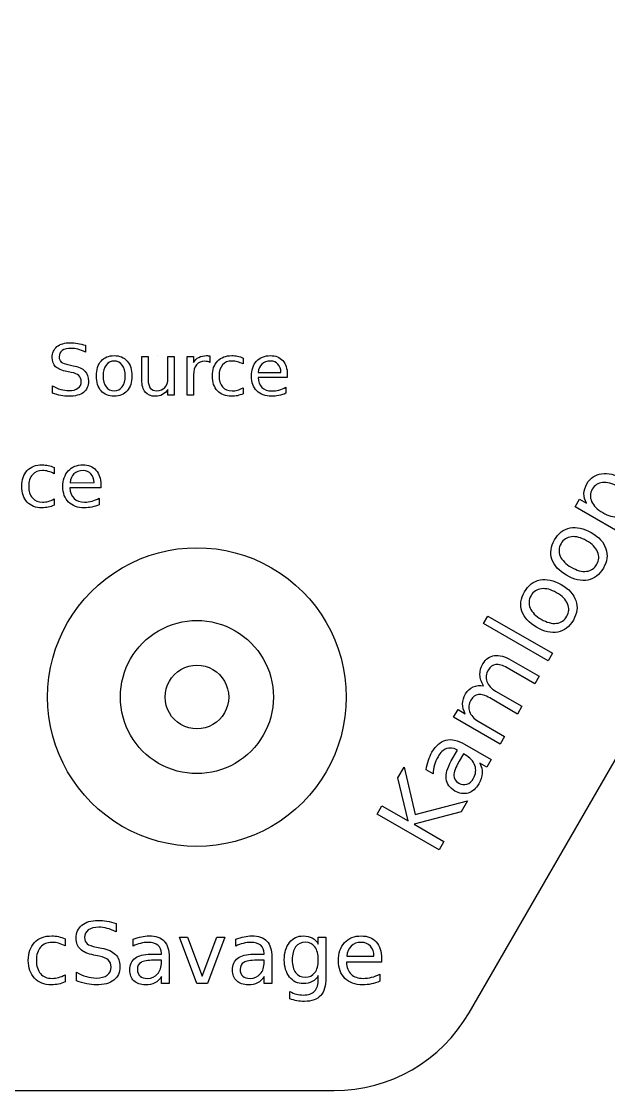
# Model space of a CAD drawing. Extents: x 0 to 264, y -3 to 282.
# Drawn here: x 55.05 to 70.13, y 134.18 to 161.64 of the extents above; entities that cross this region are included whole.
import ezdxf

# ---------------------------------------------------------------- set-up
doc = ezdxf.new("R2010")
doc.units = 0
doc.layers.add('Layer_1', color=7, linetype='CONTINUOUS')

msp = doc.modelspace()

# ---------------------------------------------------------------- linework, layer by layer
at = {"layer": 'Layer_1', "color": 7}
for p, q in [((66.550996, 136.183046), (86.241596, 170.288166)), ((58.743988, 144.289566), (58.743988, 144.289566)), ((23.705706, 134.183046), (63.086896, 134.183046))]:
    msp.add_line(p, q, dxfattribs=at)
at = {"layer": 'Layer_1', "color": 3}
for p, q in [((56.697975, 153.321475), (56.697984, 153.321454)), ((56.697984, 153.321454), (56.697984, 153.14641)), ((57.436368, 153.057555), (57.436368, 153.057555)), ((58.146318, 152.431128), (58.146318, 153.033564)), ((58.146318, 153.033564), (58.309812, 153.033564)), ((58.309812, 153.033564), (58.309812, 152.437348)), ((58.557717, 153.057555), (58.557717, 153.057555)), ((58.816292, 152.469332), (58.816292, 153.03356)), ((58.816292, 153.03356), (58.979785, 153.03356)), ((58.979785, 153.03356), (58.979785, 152.038385)), ((59.312095, 152.038449), (59.312095, 153.033624)), ((59.312095, 153.033624), (59.476477, 153.033624)), ((59.476477, 153.033624), (59.476477, 152.879016)), ((59.894103, 153.048719), (59.894984, 152.880733)), ((60.745326, 152.995363), (60.745326, 152.995357)), ((60.745326, 152.995357), (60.745326, 152.842526)), ((56.277698, 152.819415), (56.386097, 152.797206)), ((57.436366, 152.918944), (57.436368, 152.918942)), ((56.333673, 152.626624), (56.224384, 152.647955)), ((58.146321, 152.431129), (58.146318, 152.431128)), ((59.476477, 152.562693), (59.476477, 152.038449)), ((61.88267, 152.496876), (61.130956, 152.496876)), ((61.136289, 152.623942), (61.719176, 152.624827)), ((61.882664, 152.57684), (61.88267, 152.57685)), ((61.88267, 152.57685), (61.88267, 152.496876)), ((55.849417, 152.097045), (55.849417, 152.281864)), ((58.816292, 152.038385), (58.816292, 152.191216)), ((60.745326, 152.227653), (60.745326, 152.0766)), ((61.84446, 152.243633), (61.84446, 152.089026)), ((58.979785, 152.038385), (58.816292, 152.038385)), ((59.476477, 152.038449), (59.312095, 152.038449)), ((55.892351, 150.186719), (55.892351, 150.186713)), ((55.892351, 150.186713), (55.892351, 150.025303)), ((57.093538, 149.660254), (56.299628, 149.660254)), ((56.305251, 149.794445), (56.920867, 149.795384)), ((57.093538, 149.744713), (57.093538, 149.660254)), ((57.093538, 149.744707), (57.093538, 149.744713)), ((55.892351, 149.375916), (55.892351, 149.216383)), ((57.053186, 149.392799), (57.053186, 149.229514)), ((69.273396, 149.173462), (69.387264, 149.370687)), ((69.387264, 149.370687), (69.568496, 149.266053)), ((70.921548, 148.221901), (69.273396, 149.173462)), ((68.745435, 148.325493), (68.745435, 148.325493)), ((68.911747, 148.229473), (68.911747, 148.229473)), ((67.974832, 146.990768), (67.974832, 146.990768)), ((68.141144, 146.894748), (68.141144, 146.894748)), ((66.922076, 146.174296), (67.035328, 146.370453)), ((67.035328, 146.370453), (68.694146, 145.412734)), ((68.580894, 145.216577), (66.922076, 146.174296)), ((68.694146, 145.412734), (68.580894, 145.216577)), ((68.240524, 144.627037), (67.526251, 145.039423)), ((67.633724, 145.24034), (68.354392, 144.824262)), ((68.354392, 144.824262), (68.240524, 144.627037)), ((66.924269, 144.575312), (66.924274, 144.575334)), ((67.233322, 144.440962), (67.90815, 144.051349)), ((67.794282, 143.854124), (67.08001, 144.266509)), ((66.154032, 143.770564), (66.2679, 143.967789)), ((66.2679, 143.967789), (66.453397, 143.860693)), ((67.90815, 144.051349), (67.794282, 143.854124)), ((67.348037, 143.081205), (66.154032, 143.770564)), ((66.787077, 143.668043), (67.461905, 143.27843)), ((66.437242, 143.07688), (67.118466, 142.683576)), ((66.437279, 143.076859), (66.437242, 143.07688)), ((67.461905, 143.27843), (67.348037, 143.081205)), ((66.092725, 142.647518), (66.251523, 142.922562)), ((66.251523, 142.922562), (66.232301, 142.93366)), ((66.405045, 142.833926), (66.292379, 142.638855)), ((66.448736, 142.808702), (66.405045, 142.833926)), ((67.005214, 142.487419), (66.823983, 142.592053)), ((67.118466, 142.683576), (67.005214, 142.487419)), ((64.724202, 142.212355), (64.884233, 142.489535)), ((64.884233, 142.489535), (65.170136, 141.271186)), ((65.628276, 142.315817), (65.447045, 142.420451)), ((64.98451, 141.109703), (64.724202, 142.212355)), ((64.187486, 141.282734), (64.311817, 141.498083)), ((64.311817, 141.498083), (64.98451, 141.109703)), ((65.170136, 141.271186), (66.508505, 141.627093)), ((66.508505, 141.627093), (66.344783, 141.343518)), ((65.779139, 140.363793), (64.187486, 141.282734)), ((66.344783, 141.343518), (65.136958, 141.021687)), ((65.136958, 141.021687), (65.90347, 140.579142)), ((65.90347, 140.579142), (65.779139, 140.363793)), ((57.487762, 138.473192), (57.487762, 138.473167)), ((57.487762, 138.473167), (57.487762, 138.262637)), ((59.113229, 138.126914), (59.32162, 138.126914)), ((59.562077, 136.929985), (59.113229, 138.126914)), ((59.32162, 138.126914), (59.69566, 137.12235)), ((59.69566, 137.12235), (60.069701, 138.126914)), ((60.278092, 138.126914), (59.82925, 136.929985)), ((60.069701, 138.126914), (60.278092, 138.126914)), ((62.679428, 137.945195), (62.679428, 138.126871)), ((62.679428, 138.126871), (62.876064, 138.126871)), ((62.876064, 138.126871), (62.876064, 137.078535)), ((56.17862, 138.080985), (56.17862, 138.080961)), ((56.17862, 138.080961), (56.17862, 137.897146)), ((56.982277, 137.869333), (57.112655, 137.842611)), ((57.924855, 137.890772), (57.924855, 138.072448)), ((60.562364, 137.890772), (60.562364, 138.072448)), ((57.049602, 137.637463), (56.918151, 137.66313)), ((58.375836, 137.685568), (58.651559, 137.685568)), ((58.651559, 137.685568), (58.651559, 137.704787)), ((58.848195, 137.612942), (58.848195, 137.612874)), ((58.848195, 137.612874), (58.848195, 136.929985)), ((61.013345, 137.685568), (61.289068, 137.685568)), ((61.289068, 137.685568), (61.289068, 137.704787)), ((61.485704, 137.612942), (61.485704, 137.612874)), ((61.485704, 137.612874), (61.485704, 136.929985)), ((63.407198, 137.634264), (64.108259, 137.63533)), ((64.304895, 137.577609), (64.304895, 137.48143)), ((64.304895, 137.577609), (64.304895, 137.577609)), ((58.651559, 137.531711), (58.455989, 137.531655)), ((58.651559, 137.487878), (58.651559, 137.531711)), ((61.289068, 137.531711), (61.093498, 137.531655)), ((61.289068, 137.487878), (61.289068, 137.531711)), ((62.679428, 137.542344), (62.679428, 137.542344)), ((64.304895, 137.48143), (63.400787, 137.48143)), ((56.17862, 137.157602), (56.17862, 136.975926)), ((56.46717, 137.000509), (56.46717, 137.222794)), ((58.651559, 136.929985), (58.651559, 137.111661)), ((61.289068, 136.929985), (61.289068, 137.111661)), ((62.679428, 137.04327), (62.679428, 137.140515)), ((64.258941, 137.176841), (64.258941, 136.990893)), ((58.848195, 136.929985), (58.651559, 136.929985)), ((59.82925, 136.929985), (59.562077, 136.929985)), ((61.485704, 136.929985), (61.289068, 136.929985)), ((61.950585, 136.537779), (61.950585, 136.729077))]:
    msp.add_line(p, q, dxfattribs=at)
at = {"layer": 'Layer_1', "color": 5}
msp.add_line((57.595372, 144.289566), (57.595372, 144.289566), dxfattribs=at)
at = {"layer": 'Layer_1', "color": 6}
msp.add_line((63.395427, 144.289566), (63.395427, 144.289566), dxfattribs=at)
at = {"layer": 'Layer_1', "color": 3}
for points in [[(55.844078, 153.010483), (55.844078, 153.127772), (55.885248, 153.220181), (55.967588, 153.28771)], [(55.967588, 153.28771), (56.050519, 153.355239), (56.164549, 153.389003), (56.309679, 153.389003)], [(56.330125, 153.243254), (56.232385, 153.243254), (56.156858, 153.2243), (56.103544, 153.186391)], [(56.309679, 153.389003), (56.371877, 153.389003), (56.43526, 153.383376), (56.499828, 153.372121)], [(56.505169, 153.219265), (56.444751, 153.235258), (56.386403, 153.243254), (56.330125, 153.243254)], [(56.499828, 153.372121), (56.564399, 153.360866), (56.630448, 153.343984), (56.697975, 153.321475)], [(56.697984, 153.14641), (56.629862, 153.178988), (56.565591, 153.203273), (56.505169, 153.219265)], [(55.933828, 152.773241), (55.873995, 152.830108), (55.844078, 152.909189), (55.844078, 153.010483)], [(56.103544, 153.186391), (56.050822, 153.148482), (56.02446, 153.094577), (56.02446, 153.024676)], [(56.02446, 153.024676), (56.02446, 152.966029), (56.041936, 152.921601), (56.076886, 152.891393)], [(57.100495, 152.918942), (57.18165, 153.011351), (57.293608, 153.057555), (57.436368, 153.057555)], [(57.436368, 153.057555), (57.578535, 153.057555), (57.690196, 153.011351), (57.77135, 152.918942)], [(59.476477, 152.879016), (59.510835, 152.939435), (59.555558, 152.984158), (59.610647, 153.013187)], [(59.610647, 153.013187), (59.665734, 153.042807), (59.732672, 153.057617), (59.811459, 153.057617)], [(59.811459, 153.057617), (59.822714, 153.057617), (59.835155, 153.056736), (59.848783, 153.054972)], [(59.848783, 153.054972), (59.862411, 153.05377), (59.877517, 153.051685), (59.894103, 153.048719)], [(60.091355, 152.918063), (60.180801, 153.011064), (60.303125, 153.057565), (60.458325, 153.057565)], [(60.458325, 153.057565), (60.508675, 153.057565), (60.557842, 153.052234), (60.605824, 153.041572)], [(60.605824, 153.041572), (60.653802, 153.031504), (60.700302, 153.016101), (60.745326, 152.995363)], [(61.091858, 152.913601), (61.18012, 153.009564), (61.29889, 153.057545), (61.448167, 153.057545)], [(61.448167, 153.057545), (61.582042, 153.057545), (61.687779, 153.014303), (61.765378, 152.927817)], [(56.224384, 152.647955), (56.090509, 152.674609), (55.993657, 152.716371), (55.933828, 152.773241)], [(56.076886, 152.891393), (56.11243, 152.861773), (56.179367, 152.83778), (56.277698, 152.819415)], [(56.386097, 152.797206), (56.519972, 152.771739), (56.618601, 152.726719), (56.681985, 152.662147)], [(56.681985, 152.662147), (56.745962, 152.598169), (56.777951, 152.512276), (56.777951, 152.404467)], [(56.979653, 152.535088), (56.979653, 152.698581), (57.019934, 152.826532), (57.100495, 152.918942)], [(57.228448, 152.815869), (57.177505, 152.747747), (57.152033, 152.654154), (57.152033, 152.535088)], [(57.436368, 152.918942), (57.348697, 152.918942), (57.279391, 152.884584), (57.228448, 152.815869)], [(57.643398, 152.814982), (57.592455, 152.88429), (57.523444, 152.918944), (57.436366, 152.918944)], [(57.719813, 152.535089), (57.719813, 152.65297), (57.694341, 152.746268), (57.643398, 152.814982)], [(57.77135, 152.918942), (57.852505, 152.826532), (57.893082, 152.698581), (57.893082, 152.535088)], [(59.550222, 152.821261), (59.501059, 152.761428), (59.476477, 152.675239), (59.476477, 152.562693)], [(59.763474, 152.911888), (59.671065, 152.911888), (59.599981, 152.881679), (59.550222, 152.821261)], [(59.834562, 152.903832), (59.813239, 152.909203), (59.789543, 152.911888), (59.763474, 152.911888)], [(59.894984, 152.880733), (59.876619, 152.891395), (59.856478, 152.899095), (59.834562, 152.903832)], [(59.958072, 152.535097), (59.958072, 152.697406), (60.0025, 152.825061), (60.091355, 152.918063)], [(60.218417, 152.817648), (60.15977, 152.750712), (60.130447, 152.656526), (60.130447, 152.535089)], [(60.465433, 152.918941), (60.3594, 152.918941), (60.277061, 152.885176), (60.218417, 152.817648)], [(60.605824, 152.899389), (60.559619, 152.912424), (60.512822, 152.918941), (60.465433, 152.918941)], [(60.745326, 152.842526), (60.69912, 152.868002), (60.65262, 152.886956), (60.605824, 152.899389)], [(60.960352, 152.526193), (60.960352, 152.689094), (61.004188, 152.818229), (61.091858, 152.913601)], [(61.230476, 152.841636), (61.175981, 152.7901), (61.144586, 152.717535), (61.136289, 152.623942)], [(61.449947, 152.918941), (61.358723, 152.918941), (61.285565, 152.893173), (61.230476, 152.841636)], [(61.643651, 152.838967), (61.595073, 152.892283), (61.530505, 152.918941), (61.449947, 152.918941)], [(61.719176, 152.624827), (61.717973, 152.714274), (61.692799, 152.785654), (61.643651, 152.838967)], [(61.765378, 152.927817), (61.843569, 152.841924), (61.882664, 152.724932), (61.882664, 152.57684)], [(56.530043, 152.543993), (56.490354, 152.580715), (56.424898, 152.608259), (56.333673, 152.626624)], [(56.506944, 152.218784), (56.562625, 152.259066), (56.590465, 152.316525), (56.590465, 152.391162)], [(56.590465, 152.391162), (56.590465, 152.456326), (56.570324, 152.50727), (56.530043, 152.543993)], [(56.777951, 152.404467), (56.777951, 152.275924), (56.734708, 152.17848), (56.648223, 152.112135)], [(57.100495, 152.151235), (57.019934, 152.244236), (56.979653, 152.372187), (56.979653, 152.535088)], [(57.152033, 152.535088), (57.152033, 152.416022), (57.177208, 152.322132), (57.227558, 152.253418)], [(57.643398, 152.254307), (57.694341, 152.323023), (57.719813, 152.416616), (57.719813, 152.535089)], [(57.893082, 152.535088), (57.893082, 152.372187), (57.852505, 152.244236), (57.77135, 152.151235)], [(58.235181, 152.119248), (58.175941, 152.190336), (58.146321, 152.294296), (58.146321, 152.431129)], [(58.309812, 152.437348), (58.309812, 152.343161), (58.328177, 152.272374), (58.364907, 152.224985)], [(58.738987, 152.239198), (58.790523, 152.295472), (58.816292, 152.372183), (58.816292, 152.469332)], [(60.090466, 152.15391), (60.002203, 152.248096), (59.958072, 152.375158), (59.958072, 152.535097)], [(60.130447, 152.535089), (60.130447, 152.413654), (60.15977, 152.319172), (60.218417, 152.251642)], [(61.098967, 152.151225), (61.006557, 152.243635), (60.960352, 152.368624), (60.960352, 152.526193)], [(61.130956, 152.496876), (61.138091, 152.384326), (61.171855, 152.298433), (61.232249, 152.239196)], [(55.849417, 152.281864), (55.922277, 152.240989), (55.993657, 152.210187), (56.063557, 152.189457)], [(56.063557, 152.189457), (56.133459, 152.168727), (56.202174, 152.158362), (56.269701, 152.158362)], [(56.269701, 152.158362), (56.372181, 152.158362), (56.451262, 152.178502), (56.506944, 152.218784)], [(57.436368, 152.012621), (57.293608, 152.012621), (57.18165, 152.058825), (57.100495, 152.151235)], [(57.227558, 152.253418), (57.278501, 152.185296), (57.348104, 152.151235), (57.436366, 152.151235)], [(57.436366, 152.151235), (57.523444, 152.151235), (57.592455, 152.185592), (57.643398, 152.254307)], [(57.77135, 152.151235), (57.690196, 152.058825), (57.578535, 152.012621), (57.436368, 152.012621)], [(58.495525, 152.012616), (58.381199, 152.012616), (58.294417, 152.04816), (58.235181, 152.119248)], [(58.364907, 152.224985), (58.401638, 152.178186), (58.456728, 152.154787), (58.530177, 152.154787)], [(58.530177, 152.154787), (58.61844, 152.154787), (58.688043, 152.182924), (58.738987, 152.239198)], [(58.816292, 152.191216), (58.776603, 152.130797), (58.730399, 152.085778), (58.677679, 152.056156)], [(60.447662, 152.01263), (60.297793, 152.01263), (60.178728, 152.059724), (60.090466, 152.15391)], [(60.218417, 152.251642), (60.277064, 152.184706), (60.359402, 152.151238), (60.465433, 152.151238)], [(60.465433, 152.151238), (60.512825, 152.151238), (60.559622, 152.157459), (60.605824, 152.1699)], [(60.605824, 152.1699), (60.652623, 152.182935), (60.699124, 152.202186), (60.745326, 152.227653)], [(61.476601, 152.012611), (61.317846, 152.012611), (61.191968, 152.058816), (61.098967, 152.151225)], [(61.232249, 152.239196), (61.293261, 152.18055), (61.377969, 152.151226), (61.486374, 152.151226)], [(61.486374, 152.151226), (61.549165, 152.151226), (61.609883, 152.158926), (61.668527, 152.174325)], [(61.668527, 152.174325), (61.727767, 152.189724), (61.786411, 152.212827), (61.84446, 152.243633)], [(56.068889, 152.033953), (55.998394, 152.048174), (55.925237, 152.069204), (55.849417, 152.097045)], [(56.269701, 152.012622), (56.20691, 152.012622), (56.139973, 152.019732), (56.068889, 152.033953)], [(56.648223, 152.112135), (56.56233, 152.045793), (56.436156, 152.012622), (56.269701, 152.012622)], [(58.677679, 152.056156), (58.625549, 152.027129), (58.564831, 152.012616), (58.495525, 152.012616)], [(60.603159, 152.028623), (60.554588, 152.017961), (60.502756, 152.01263), (60.447662, 152.01263)], [(60.745326, 152.0766), (60.699714, 152.055277), (60.652325, 152.039284), (60.603159, 152.028623)], [(61.664084, 152.032163), (61.602479, 152.019128), (61.539985, 152.012611), (61.476601, 152.012611)], [(61.84446, 152.089026), (61.785813, 152.064143), (61.725688, 152.045189), (61.664084, 152.032163)], [(55.201668, 150.105075), (55.296136, 150.203297), (55.425326, 150.252408), (55.589239, 150.252408)], [(55.589239, 150.252408), (55.642418, 150.252408), (55.694345, 150.246777), (55.745018, 150.235514)], [(55.745018, 150.235514), (55.795688, 150.224877), (55.844799, 150.208612), (55.892351, 150.186719)], [(56.258338, 150.100371), (56.351555, 150.201721), (56.476991, 150.252396), (56.634647, 150.252396)], [(56.634647, 150.252396), (56.776037, 150.252396), (56.88771, 150.206726), (56.969665, 150.115386)], [(55.060904, 149.700614), (55.060904, 149.872033), (55.107825, 150.006853), (55.201668, 150.105075)], [(55.335863, 149.99903), (55.27393, 149.928335), (55.242963, 149.828862), (55.242963, 149.70061)], [(55.596746, 150.106011), (55.48476, 150.106011), (55.397799, 150.070351), (55.335863, 149.99903)], [(55.745018, 150.085365), (55.696223, 150.099129), (55.646799, 150.106011), (55.596746, 150.106011)], [(55.892351, 150.025303), (55.843556, 150.052206), (55.794445, 150.072226), (55.745018, 150.085365)], [(56.11945, 149.691217), (56.11945, 149.863262), (56.165746, 149.999647), (56.258338, 150.100371)], [(56.404728, 150.024358), (56.347172, 149.969928), (56.314013, 149.89329), (56.305251, 149.794445)], [(56.63652, 150.106004), (56.540175, 150.106004), (56.462911, 150.078789), (56.404728, 150.024358)], [(56.841097, 150.021545), (56.789794, 150.077851), (56.721601, 150.106004), (56.63652, 150.106004)], [(56.920867, 149.795384), (56.919584, 149.889853), (56.892994, 149.96524), (56.841097, 150.021545)], [(56.969665, 150.115386), (57.052247, 150.024671), (57.093538, 149.901112), (57.093538, 149.744707)], [(69.578829, 149.768959), (69.662536, 149.913945), (69.788015, 149.998331), (69.955266, 150.022118)], [(69.955266, 150.022118), (70.122928, 150.046617), (70.300572, 150.004703), (70.488199, 149.896377)], [(55.200729, 149.298028), (55.107512, 149.397502), (55.060904, 149.531697), (55.060904, 149.700614)], [(55.242963, 149.70061), (55.242963, 149.572358), (55.27393, 149.472572), (55.335863, 149.401251)], [(56.265845, 149.2952), (56.168248, 149.392797), (56.11945, 149.524802), (56.11945, 149.691217)], [(56.299628, 149.660254), (56.307163, 149.541386), (56.342824, 149.450672), (56.406609, 149.38811)], [(69.500577, 149.512794), (69.502274, 149.596153), (69.528358, 149.681541), (69.578829, 149.768959)], [(69.979915, 149.798935), (69.863416, 149.787547), (69.775212, 149.729969), (69.715301, 149.626201)], [(70.370632, 149.69276), (70.226359, 149.776056), (70.09612, 149.811448), (69.979915, 149.798935)], [(55.335863, 149.401251), (55.397796, 149.330556), (55.484757, 149.295209), (55.596746, 149.295209)], [(55.745018, 149.314916), (55.794438, 149.32868), (55.843549, 149.349013), (55.892351, 149.375916)], [(56.406609, 149.38811), (56.471043, 149.326176), (56.560507, 149.29521), (56.674999, 149.29521)], [(56.867377, 149.319607), (56.929935, 149.335872), (56.991872, 149.360269), (57.053186, 149.392799)], [(69.568496, 149.266053), (69.521222, 149.348309), (69.498583, 149.430555), (69.500577, 149.512794)], [(69.715301, 149.626201), (69.655393, 149.522438), (69.649427, 149.416907), (69.697403, 149.30961)], [(55.577977, 149.148818), (55.419696, 149.148818), (55.293946, 149.198555), (55.200729, 149.298028)], [(55.742202, 149.165712), (55.690898, 149.15445), (55.636156, 149.148818), (55.577977, 149.148818)], [(55.596746, 149.295209), (55.646799, 149.295209), (55.696223, 149.301778), (55.745018, 149.314916)], [(55.892351, 149.216383), (55.844181, 149.193857), (55.794131, 149.176967), (55.742202, 149.165712)], [(56.664676, 149.148806), (56.497011, 149.148806), (56.364067, 149.197604), (56.265845, 149.2952)], [(56.862685, 149.169452), (56.797617, 149.155688), (56.731614, 149.148806), (56.664676, 149.148806)], [(56.674999, 149.29521), (56.741317, 149.29521), (56.805443, 149.303342), (56.867377, 149.319607)], [(57.053186, 149.229514), (56.991253, 149.203236), (56.927752, 149.183216), (56.862685, 149.169452)], [(69.697403, 149.30961), (69.74508, 149.203429), (69.841055, 149.108691), (69.985329, 149.025395)], [(69.985329, 149.025395), (70.129606, 148.942096), (70.259996, 148.906143), (70.376497, 148.917535)], [(68.745435, 148.325493), (68.843916, 148.496066), (68.976701, 148.598031), (69.143792, 148.631386)], [(69.143792, 148.631386), (69.310878, 148.664743), (69.4925, 148.624797), (69.688658, 148.511545)], [(68.67909, 147.826498), (68.624431, 147.98788), (68.646546, 148.154212), (68.745435, 148.325493)], [(69.179892, 148.405856), (69.061448, 148.392743), (68.972066, 148.333948), (68.911747, 148.229473)], [(69.568635, 148.30366), (69.427205, 148.385314), (69.297624, 148.41938), (69.179892, 148.405856)], [(69.852585, 148.017476), (69.80543, 148.126197), (69.710781, 148.221592), (69.568635, 148.30366)], [(69.688658, 148.511545), (69.884107, 148.398702), (70.009515, 148.261386), (70.064882, 148.099595)], [(68.911747, 148.229473), (68.85102, 148.124289), (68.844233, 148.017337), (68.891387, 147.908616)], [(69.832837, 147.697681), (69.893156, 147.802157), (69.899739, 147.908755), (69.852585, 148.017476)], [(70.064882, 148.099595), (70.119536, 147.938215), (70.097623, 147.772238), (69.999143, 147.601665)], [(69.055924, 147.415619), (68.859767, 147.52887), (68.734155, 147.66583), (68.67909, 147.826498)], [(68.891387, 147.908616), (68.937829, 147.800306), (69.032477, 147.704913), (69.17533, 147.622436)], [(69.17533, 147.622436), (69.318188, 147.539958), (69.448277, 147.505124), (69.565599, 147.517936)], [(69.565599, 147.517936), (69.682619, 147.531871), (69.771698, 147.591786), (69.832837, 147.697681)], [(69.999143, 147.601665), (69.900254, 147.430384), (69.767266, 147.328064), (69.600179, 147.294707)], [(67.974832, 146.990768), (68.07331, 147.161338), (68.206094, 147.2633), (68.373185, 147.296655)], [(68.373185, 147.296655), (68.540271, 147.330013), (68.721893, 147.290066), (68.91805, 147.176814)], [(68.91805, 147.176814), (69.1135, 147.063971), (69.238908, 146.926655), (69.294274, 146.764864)], [(69.600179, 147.294707), (69.432792, 147.262472), (69.251374, 147.302776), (69.055924, 147.415619)], [(67.908482, 146.491767), (67.853824, 146.653149), (67.87594, 146.819483), (67.974832, 146.990768)], [(68.409288, 147.071131), (68.290844, 147.058018), (68.201463, 146.999224), (68.141144, 146.894748)], [(68.798028, 146.968929), (68.656598, 147.050583), (68.527018, 147.084651), (68.409288, 147.071131)], [(69.081981, 146.682752), (69.034824, 146.791468), (68.940173, 146.886861), (68.798028, 146.968929)], [(68.141144, 146.894748), (68.080414, 146.78956), (68.073626, 146.682606), (68.12078, 146.573885)], [(69.062233, 146.362957), (69.122552, 146.467432), (69.129135, 146.574031), (69.081981, 146.682752)], [(69.294274, 146.764864), (69.348929, 146.603484), (69.327017, 146.437509), (69.228539, 146.26694)], [(68.285317, 146.080888), (68.08916, 146.194139), (67.963548, 146.331099), (67.908482, 146.491767)], [(68.12078, 146.573885), (68.167222, 146.465575), (68.26187, 146.370182), (68.404723, 146.287705)], [(68.794991, 146.183205), (68.912012, 146.19714), (69.001092, 146.257057), (69.062233, 146.362957)], [(68.829572, 145.959976), (68.662185, 145.927741), (68.480766, 145.968045), (68.285317, 146.080888)], [(68.404723, 146.287705), (68.547581, 146.205227), (68.67767, 146.170393), (68.794991, 146.183205)], [(69.228539, 146.26694), (69.129648, 146.095655), (68.996659, 145.993333), (68.829572, 145.959976)], [(66.906937, 145.14112), (66.978746, 145.265497), (67.07785, 145.336208), (67.204249, 145.353254)], [(67.204249, 145.353254), (67.329943, 145.370714), (67.473102, 145.333075), (67.633724, 145.24034)], [(66.830737, 144.863876), (66.828196, 144.956316), (66.853596, 145.048731), (66.906937, 145.14112)], [(67.04612, 144.988262), (66.987443, 144.88663), (66.974835, 144.78683), (67.008297, 144.688862)], [(67.23637, 145.12575), (67.157542, 145.117238), (67.094125, 145.071408), (67.04612, 144.988262)], [(67.526251, 145.039423), (67.411825, 145.105486), (67.315198, 145.134262), (67.23637, 145.12575)], [(66.924274, 144.575334), (66.864457, 144.675256), (66.833278, 144.771437), (66.830737, 144.863876)], [(66.460698, 144.368197), (66.510758, 144.454904), (66.575259, 144.515742), (66.654202, 144.550711)], [(66.654202, 144.550711), (66.733557, 144.586393), (66.823579, 144.594593), (66.924269, 144.575312)], [(67.008297, 144.688862), (67.041756, 144.59089), (67.116764, 144.508256), (67.233322, 144.440962)], [(66.384291, 144.115229), (66.385578, 144.197876), (66.411046, 144.282199), (66.460698, 144.368197)], [(66.598646, 144.213213), (66.540788, 144.113), (66.528946, 144.013705), (66.563119, 143.915326)], [(66.790128, 144.352837), (66.7113, 144.344325), (66.647473, 144.297783), (66.598646, 144.213213)], [(67.08001, 144.266509), (66.964872, 144.332984), (66.868245, 144.36176), (66.790128, 144.352837)], [(66.453397, 143.860693), (66.406044, 143.947734), (66.383009, 144.03258), (66.384291, 144.115229)], [(66.563119, 143.915326), (66.596578, 143.817354), (66.671231, 143.734926), (66.787077, 143.668043)], [(65.598424, 142.874624), (65.698135, 143.047329), (65.817386, 143.150471), (65.956178, 143.184049)], [(65.956178, 143.184049), (66.094969, 143.217634), (66.255335, 143.181904), (66.437279, 143.076859)], [(65.505852, 142.665104), (65.530636, 142.740818), (65.561493, 142.810658), (65.598424, 142.874624)], [(65.971647, 142.964751), (65.887841, 142.934483), (65.814957, 142.865689), (65.752996, 142.75837)], [(66.232301, 142.93366), (66.142039, 142.985773), (66.055155, 142.996137), (65.971647, 142.964751)], [(66.699587, 142.531677), (66.660281, 142.642501), (66.576663, 142.734842), (66.448736, 142.808702)], [(65.447045, 142.420451), (65.460786, 142.508231), (65.480389, 142.589781), (65.505852, 142.665104)], [(65.662429, 142.544852), (65.641443, 142.470737), (65.630059, 142.394392), (65.628276, 142.315817)], [(65.752996, 142.75837), (65.713604, 142.69014), (65.683415, 142.618968), (65.662429, 142.544852)], [(65.962408, 142.185448), (65.946292, 142.315102), (65.989731, 142.469126), (66.092725, 142.647518)], [(66.292379, 142.638855), (66.200874, 142.480364), (66.155601, 142.360093), (66.156558, 142.278044)], [(66.663924, 142.204017), (66.726705, 142.312756), (66.738592, 142.421976), (66.699587, 142.531677)], [(66.823983, 142.592053), (66.870625, 142.505426), (66.892072, 142.418656), (66.888322, 142.331741)], [(66.156558, 142.278044), (66.157515, 142.195995), (66.201703, 142.129735), (66.289121, 142.079264)], [(66.888322, 142.331741), (66.883883, 142.24523), (66.853759, 142.153644), (66.797952, 142.056983)], [(66.188684, 141.875708), (66.054357, 141.953262), (65.978932, 142.056509), (65.962408, 142.185448)], [(66.289121, 142.079264), (66.35877, 142.039052), (66.427337, 142.029791), (66.494822, 142.05148)], [(66.494822, 142.05148), (66.562011, 142.074284), (66.618379, 142.12513), (66.663924, 142.204017)], [(66.797952, 142.056983), (66.727377, 141.934743), (66.637047, 141.857072), (66.526964, 141.823972)], [(66.526964, 141.823972), (66.416582, 141.791988), (66.303822, 141.809233), (66.188684, 141.875708)], [(56.460759, 138.099151), (56.460759, 138.24022), (56.510274, 138.351363), (56.609303, 138.432582)], [(56.609303, 138.432582), (56.709047, 138.513801), (56.846195, 138.55441), (57.020747, 138.55441)], [(57.020747, 138.55441), (57.095555, 138.55441), (57.171787, 138.547653), (57.249443, 138.534137)], [(57.249443, 138.534137), (57.327103, 138.520621), (57.406543, 138.500306), (57.487762, 138.473192)], [(55.392069, 137.987974), (55.49965, 138.099829), (55.646773, 138.155756), (55.83344, 138.155756)], [(55.83344, 138.155756), (55.893997, 138.155756), (55.953129, 138.14935), (56.010838, 138.136537)], [(56.010838, 138.136537), (56.068547, 138.124426), (56.124474, 138.105909), (56.17862, 138.080985)], [(56.772813, 138.310704), (56.709405, 138.265106), (56.6777, 138.200272), (56.6777, 138.116201)], [(56.6777, 138.116201), (56.6777, 138.045667), (56.698718, 137.992232), (56.740753, 137.955896)], [(57.045324, 138.379096), (56.927769, 138.379096), (56.836933, 138.356299), (56.772813, 138.310704)], [(57.25586, 138.350266), (57.183189, 138.369486), (57.11301, 138.379096), (57.045324, 138.379096)], [(57.487762, 138.262637), (57.405828, 138.30182), (57.328527, 138.33103), (57.25586, 138.350266)], [(57.924855, 138.072448), (57.996811, 138.100224), (58.066631, 138.12089), (58.134313, 138.134447)], [(58.134313, 138.134447), (58.201999, 138.148707), (58.267902, 138.155837), (58.332022, 138.155837)], [(58.332022, 138.155837), (58.505148, 138.155837), (58.634459, 138.110952), (58.719956, 138.021181)], [(60.562364, 138.072448), (60.63432, 138.100224), (60.704142, 138.12089), (60.771828, 138.134447)], [(60.771828, 138.134447), (60.83951, 138.148707), (60.905411, 138.155837), (60.969531, 138.155837)], [(60.969531, 138.155837), (61.142657, 138.155837), (61.271968, 138.110952), (61.357465, 138.021181)], [(61.940963, 137.987968), (62.030734, 138.099823), (62.149003, 138.15575), (62.295772, 138.15575)], [(62.295772, 138.15575), (62.384112, 138.15575), (62.459989, 138.138287), (62.523401, 138.103361)], [(63.353767, 137.982643), (63.459922, 138.09806), (63.602768, 138.155769), (63.782305, 138.155769)], [(63.782305, 138.155769), (63.943321, 138.155769), (64.070495, 138.10376), (64.163829, 137.999742)], [(55.23177, 137.527371), (55.23177, 137.722581), (55.285203, 137.876116), (55.392069, 137.987974)], [(55.54489, 137.867213), (55.47436, 137.786705), (55.439095, 137.673424), (55.439095, 137.527371)], [(55.841984, 137.989041), (55.714456, 137.989041), (55.615425, 137.948431), (55.54489, 137.867213)], [(56.010838, 137.965543), (55.955266, 137.981208), (55.898982, 137.989041), (55.841984, 137.989041)], [(56.17862, 137.897146), (56.123048, 137.927773), (56.067121, 137.950572), (56.010838, 137.965543)], [(56.568694, 137.813813), (56.496737, 137.88221), (56.460759, 137.977323), (56.460759, 138.099151)], [(56.740753, 137.955896), (56.7835, 137.920267), (56.864008, 137.891413), (56.982277, 137.869333)], [(57.112655, 137.842611), (57.273671, 137.811984), (57.392293, 137.757838), (57.468523, 137.680174)], [(58.111875, 137.964508), (58.047041, 137.94814), (57.984701, 137.923562), (57.924855, 137.890772)], [(58.311717, 137.989059), (58.24332, 137.989059), (58.176706, 137.980876), (58.111875, 137.964508)], [(58.56179, 137.914251), (58.502656, 137.964123), (58.419298, 137.989059), (58.311717, 137.989059)], [(58.651559, 137.704787), (58.651559, 137.795269), (58.621636, 137.86509), (58.56179, 137.914251)], [(58.719956, 138.021181), (58.805449, 137.931411), (58.848195, 137.795331), (58.848195, 137.612942)], [(60.749384, 137.964508), (60.68455, 137.94814), (60.62221, 137.923562), (60.562364, 137.890772)], [(60.949226, 137.989059), (60.880833, 137.989059), (60.814219, 137.980876), (60.749384, 137.964508)], [(61.199299, 137.914251), (61.140165, 137.964123), (61.056807, 137.989059), (60.949226, 137.989059)], [(61.289068, 137.704787), (61.289068, 137.795269), (61.259145, 137.86509), (61.199299, 137.914251)], [(61.357465, 138.021181), (61.442958, 137.931411), (61.485704, 137.795331), (61.485704, 137.612942)], [(61.806314, 137.542325), (61.806314, 137.727562), (61.851197, 137.87611), (61.940963, 137.987968)], [(62.096996, 137.873636), (62.038573, 137.795265), (62.009361, 137.684834), (62.009361, 137.542344)], [(62.343858, 137.991192), (62.238414, 137.991192), (62.156127, 137.952007), (62.096996, 137.873636)], [(62.590726, 137.873636), (62.532302, 137.952007), (62.450013, 137.991192), (62.343858, 137.991192)], [(62.523401, 138.103361), (62.58681, 138.068435), (62.638819, 138.015713), (62.679428, 137.945195)], [(62.679428, 137.542344), (62.679428, 137.684834), (62.649861, 137.795265), (62.590726, 137.873636)], [(63.195601, 137.516695), (63.195601, 137.71262), (63.248323, 137.867936), (63.353767, 137.982643)], [(63.520483, 137.896092), (63.454933, 137.834105), (63.417172, 137.746829), (63.407198, 137.634264)], [(63.784444, 137.989066), (63.674726, 137.989066), (63.586739, 137.958074), (63.520483, 137.896092)], [(64.017418, 137.892886), (63.958998, 137.957006), (63.88134, 137.989066), (63.784444, 137.989066)], [(64.108259, 137.63533), (64.107019, 137.742911), (64.076738, 137.828763), (64.017418, 137.892886)], [(64.163829, 137.999742), (64.257873, 137.896435), (64.304895, 137.755724), (64.304895, 137.577609)], [(56.918151, 137.66313), (56.75714, 137.695204), (56.640654, 137.745432), (56.568694, 137.813813)], [(57.285781, 137.538072), (57.238046, 137.582244), (57.159319, 137.615374), (57.049602, 137.637463)], [(57.468523, 137.680174), (57.545468, 137.603229), (57.583941, 137.499922), (57.583941, 137.370253)], [(57.837219, 137.278395), (57.837219, 137.413049), (57.882105, 137.514574), (57.971875, 137.582972)], [(57.971875, 137.582972), (58.062357, 137.651369), (58.19701, 137.685568), (58.375836, 137.685568)], [(60.474735, 137.278395), (60.474735, 137.413049), (60.519618, 137.514574), (60.609384, 137.582972)], [(60.609384, 137.582972), (60.699866, 137.651369), (60.834519, 137.685568), (61.013345, 137.685568)], [(55.391002, 137.068906), (55.284848, 137.182187), (55.23177, 137.335008), (55.23177, 137.527371)], [(55.439095, 137.527371), (55.439095, 137.381318), (55.47436, 137.26768), (55.54489, 137.186457)], [(57.257993, 137.146938), (57.324964, 137.195384), (57.35845, 137.264493), (57.35845, 137.354263)], [(57.35845, 137.354263), (57.35845, 137.43263), (57.334227, 137.4939), (57.285781, 137.538072)], [(57.583941, 137.370253), (57.583941, 137.215652), (57.531932, 137.098453), (57.427914, 137.018656)], [(58.125763, 137.477158), (58.064496, 137.440826), (58.033862, 137.378844), (58.033862, 137.29121)], [(58.033862, 137.29121), (58.033862, 137.221387), (58.056659, 137.165815), (58.102253, 137.124495)], [(58.455989, 137.531655), (58.29711, 137.531655), (58.187035, 137.513489), (58.125763, 137.477158)], [(58.552168, 137.179029), (58.618429, 137.256685), (58.651559, 137.359634), (58.651559, 137.487878)], [(60.763278, 137.477158), (60.702007, 137.440826), (60.671371, 137.378844), (60.671371, 137.29121)], [(60.671371, 137.29121), (60.671371, 137.221387), (60.69417, 137.165815), (60.739768, 137.124495)], [(61.093498, 137.531655), (60.934623, 137.531655), (60.82455, 137.513489), (60.763278, 137.477158)], [(61.189683, 137.179029), (61.25594, 137.256685), (61.289068, 137.359634), (61.289068, 137.487878)], [(61.940963, 137.097755), (61.851197, 137.209609), (61.806314, 137.357799), (61.806314, 137.542325)], [(62.009361, 137.542344), (62.009361, 137.400564), (62.038573, 137.290489), (62.096996, 137.212118)], [(62.590726, 137.212118), (62.649861, 137.290489), (62.679428, 137.400564), (62.679428, 137.542344)], [(63.362317, 137.065707), (63.251173, 137.176851), (63.195601, 137.32718), (63.195601, 137.516695)], [(63.400787, 137.48143), (63.409343, 137.346061), (63.449953, 137.242754), (63.522616, 137.171509)], [(55.820613, 136.898985), (55.640361, 136.898985), (55.497157, 136.955626), (55.391002, 137.068906)], [(55.54489, 137.186457), (55.615425, 137.105949), (55.714456, 137.065695), (55.841984, 137.065695)], [(55.841984, 137.065695), (55.898982, 137.065695), (55.955266, 137.073176), (56.010838, 137.088138)], [(56.010838, 137.088138), (56.067121, 137.103804), (56.123048, 137.126958), (56.17862, 137.157602)], [(56.46717, 137.222794), (56.5548, 137.173633), (56.64065, 137.136585), (56.72472, 137.111648)], [(56.72472, 137.111648), (56.808791, 137.086725), (56.891436, 137.074263), (56.972655, 137.074263)], [(56.972655, 137.074263), (57.095909, 137.074263), (57.191022, 137.098488), (57.257993, 137.146938)], [(57.427914, 137.018656), (57.324607, 136.938863), (57.172854, 136.898967), (56.972655, 136.898967)], [(57.94516, 137.001606), (57.8732, 137.070715), (57.837219, 137.162978), (57.837219, 137.278395)], [(58.102253, 137.124495), (58.148562, 137.083906), (58.21126, 137.063612), (58.290346, 137.063612)], [(58.290346, 137.063612), (58.399349, 137.063612), (58.486623, 137.102084), (58.552168, 137.179029)], [(58.651559, 137.111661), (58.606676, 137.038994), (58.550748, 136.985203), (58.483777, 136.95029)], [(60.582669, 137.001606), (60.510713, 137.070715), (60.474735, 137.162978), (60.474735, 137.278395)], [(60.739768, 137.124495), (60.786077, 137.083906), (60.848773, 137.063612), (60.927855, 137.063612)], [(60.927855, 137.063612), (61.036862, 137.063612), (61.124138, 137.102084), (61.189683, 137.179029)], [(61.289068, 137.111661), (61.244185, 137.038994), (61.188257, 136.985203), (61.121286, 136.95029)], [(62.295772, 136.929966), (62.149003, 136.929966), (62.030734, 136.985896), (61.940963, 137.097755)], [(62.096996, 137.212118), (62.156127, 137.133751), (62.238414, 137.094568), (62.343858, 137.094568)], [(62.343858, 137.094568), (62.450013, 137.094568), (62.532302, 137.133751), (62.590726, 137.212118)], [(62.679428, 137.140515), (62.638798, 137.069985), (62.586789, 137.017265), (62.523401, 136.982356)], [(62.583243, 136.738693), (62.647366, 136.805664), (62.679428, 136.90719), (62.679428, 137.04327)], [(62.876064, 137.078535), (62.876064, 136.874773), (62.830824, 136.723375), (62.740342, 136.624342)], [(63.816504, 136.898998), (63.625567, 136.898998), (63.474172, 136.954568), (63.362317, 137.065707)], [(63.522616, 137.171509), (63.596002, 137.100974), (63.697883, 137.065707), (63.828259, 137.065707)], [(63.828259, 137.065707), (63.903782, 137.065707), (63.976808, 137.074966), (64.047339, 137.093483)], [(64.047339, 137.093483), (64.118588, 137.112), (64.189122, 137.139786), (64.258941, 137.176841)], [(56.007633, 136.918205), (55.949213, 136.905392), (55.886873, 136.898985), (55.820613, 136.898985)], [(56.17862, 136.975926), (56.123763, 136.9503), (56.066768, 136.93106), (56.007633, 136.918205)], [(56.731131, 136.924634), (56.646349, 136.941746), (56.558362, 136.967038), (56.46717, 137.000509)], [(56.972655, 136.898967), (56.897136, 136.898967), (56.816628, 136.907523), (56.731131, 136.924634)], [(58.237975, 136.899016), (58.115436, 136.899016), (58.017831, 136.933213), (57.94516, 137.001606)], [(58.483777, 136.95029), (58.416805, 136.916108), (58.334872, 136.899016), (58.237975, 136.899016)], [(60.87549, 136.899016), (60.752947, 136.899016), (60.65534, 136.933213), (60.582669, 137.001606)], [(61.121286, 136.95029), (61.054314, 136.916108), (60.972383, 136.899016), (60.87549, 136.899016)], [(62.293633, 136.63717), (62.422587, 136.63717), (62.519123, 136.671011), (62.583243, 136.738693)], [(62.523401, 136.982356), (62.459989, 136.947429), (62.384112, 136.929966), (62.295772, 136.929966)], [(64.042, 136.922496), (63.967903, 136.90683), (63.892738, 136.898998), (63.816504, 136.898998)], [(64.258941, 136.990893), (64.188407, 136.960968), (64.116093, 136.938169), (64.042, 136.922496)], [(61.950585, 136.729077), (62.008294, 136.697705), (62.06529, 136.674551), (62.121573, 136.659613)], [(62.129056, 136.490784), (62.067784, 136.500745), (62.008294, 136.51641), (61.950585, 136.537779)], [(62.121573, 136.659613), (62.177856, 136.644651), (62.235209, 136.63717), (62.293633, 136.63717)], [(62.324626, 136.474726), (62.255518, 136.474726), (62.190328, 136.480078), (62.129056, 136.490784)], [(62.740342, 136.624342), (62.649861, 136.524598), (62.511289, 136.474726), (62.324626, 136.474726)]]:
    msp.add_open_spline(points, degree=3, dxfattribs=at)
at = {"layer": 'Layer_1', "color": 6}
for points in [[(57.64423, 147.610021), (58.830515, 148.294922), (60.292077, 148.294922), (61.478361, 147.610021)], [(55.727165, 144.289566), (55.727165, 145.659369), (56.457946, 146.925119), (57.64423, 147.610021)], [(61.478361, 147.610021), (62.664646, 146.925119), (63.395427, 145.659369), (63.395427, 144.289566)], [(57.64423, 140.969111), (56.457946, 141.654012), (55.727165, 142.919763), (55.727165, 144.289566)], [(63.395427, 144.289566), (63.395427, 142.919763), (62.664646, 141.654012), (61.478361, 140.969111)], [(61.478361, 140.969111), (60.292077, 140.284209), (58.830515, 140.284209), (57.64423, 140.969111)]]:
    msp.add_open_spline(points, degree=3, dxfattribs=at)
at = {"layer": 'Layer_1', "color": 5}
for points in [[(58.578334, 145.992106), (59.186593, 146.343284), (59.935999, 146.343284), (60.544258, 145.992106)], [(57.595372, 144.289566), (57.595372, 144.991923), (57.970075, 145.640927), (58.578334, 145.992106)], [(60.544258, 145.992106), (61.152517, 145.640927), (61.52722, 144.991923), (61.52722, 144.289566)], [(58.578334, 142.587026), (57.970075, 142.938204), (57.595372, 143.587209), (57.595372, 144.289566)], [(61.52722, 144.289566), (61.52722, 143.587209), (61.152517, 142.938204), (60.544258, 142.587026)], [(60.544258, 142.587026), (59.935999, 142.235847), (59.186593, 142.235847), (58.578334, 142.587026)]]:
    msp.add_open_spline(points, degree=3, dxfattribs=at)
at = {"layer": 'Layer_1', "color": 7}
for points in [[(58.743988, 144.289566), (58.743988, 144.581562), (58.899766, 144.851377), (59.152642, 144.997375)], [(59.152642, 144.997375), (59.405518, 145.143373), (59.717074, 145.143373), (59.96995, 144.997375)], [(59.96995, 144.997375), (60.222826, 144.851377), (60.378604, 144.581562), (60.378604, 144.289566)], [(59.152642, 143.581757), (58.899766, 143.727755), (58.743988, 143.99757), (58.743988, 144.289566)], [(60.378604, 144.289566), (60.378604, 143.99757), (60.222826, 143.727755), (59.96995, 143.581757)], [(59.96995, 143.581757), (59.717074, 143.435759), (59.405518, 143.435759), (59.152642, 143.581757)], [(63.086896, 134.183046), (64.515958, 134.183046), (65.836465, 134.945442), (66.550996, 136.183046)]]:
    msp.add_open_spline(points, degree=3, dxfattribs=at)

doc.saveas('drawing.dxf')
